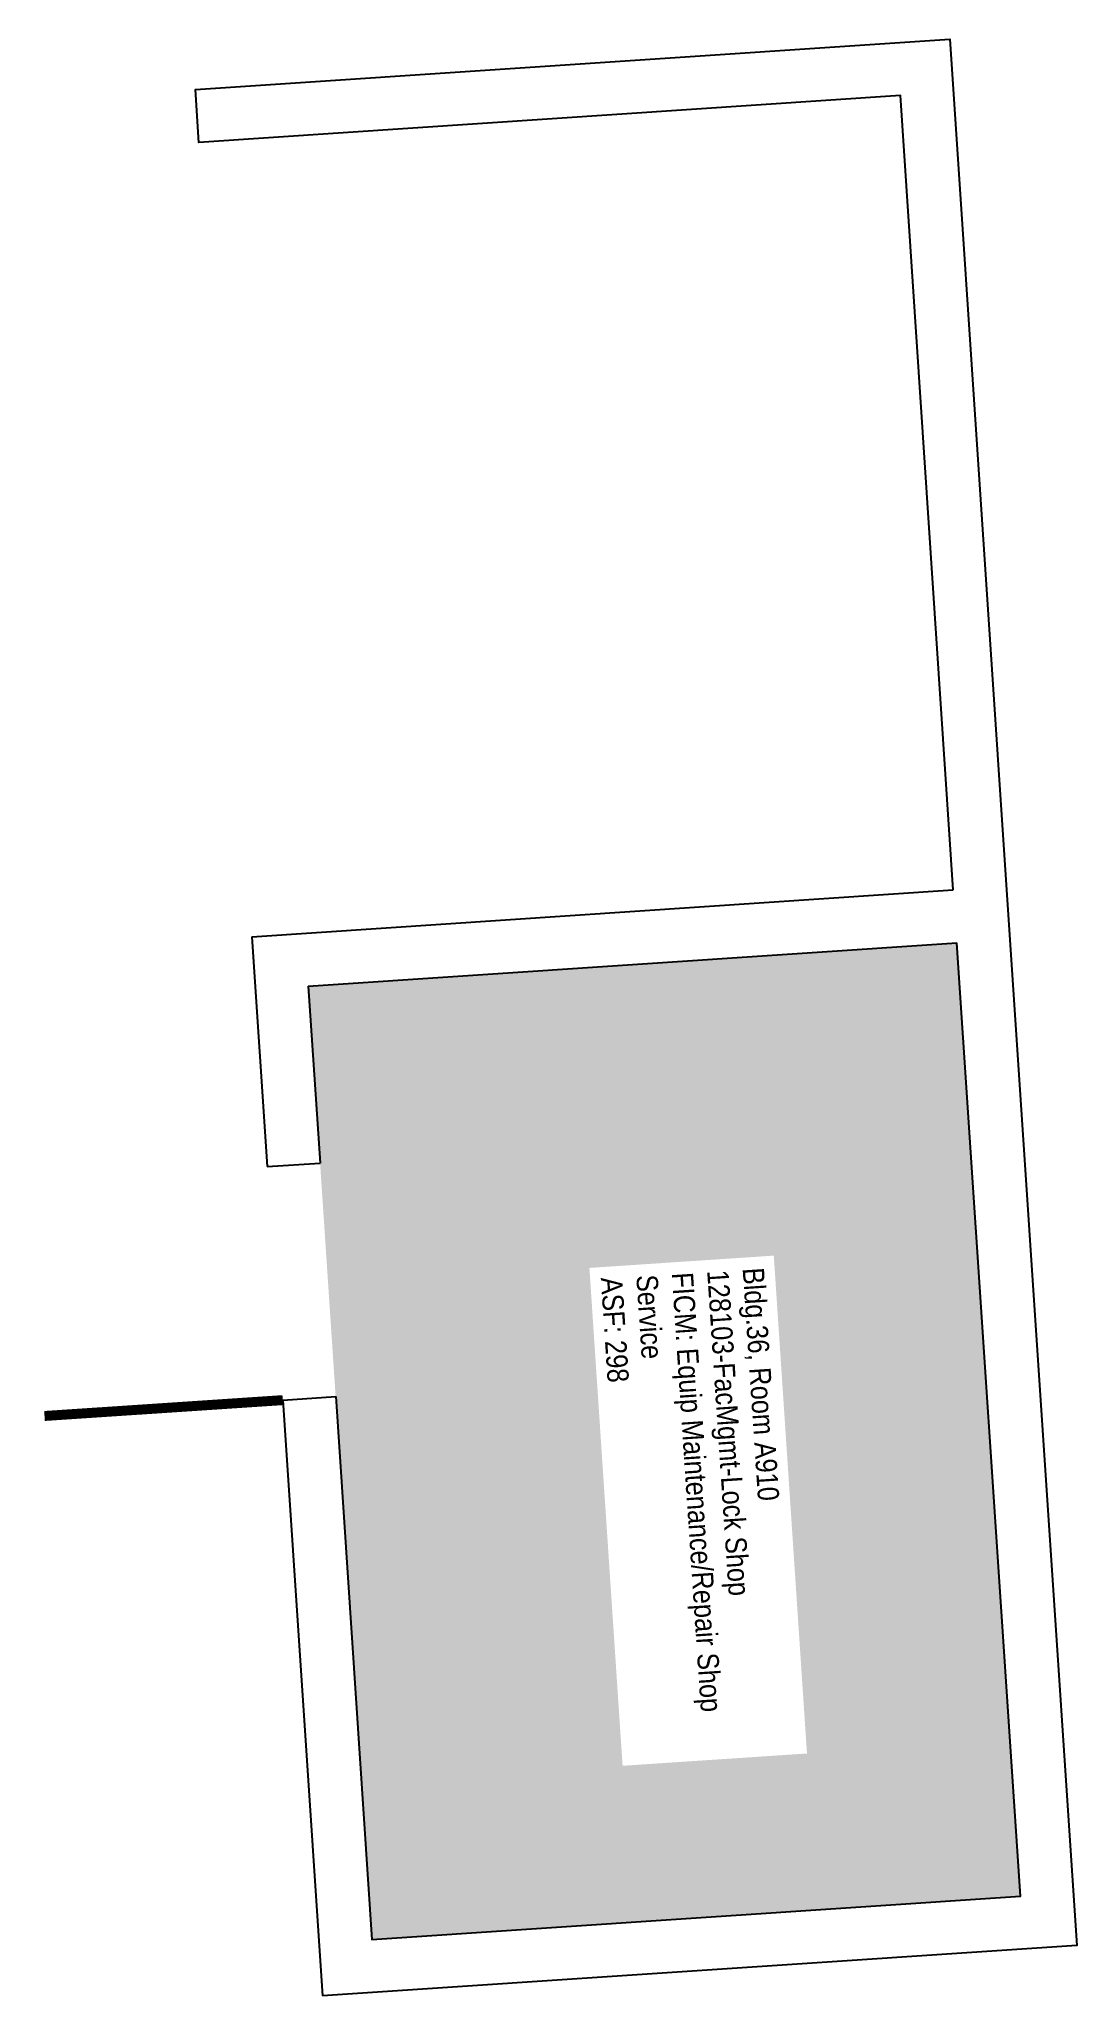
# Model space of a CAD drawing. Header units: inches. Extents: x 69212332 to 69212488, y 27689177 to 27689471.
import ezdxf
from ezdxf.enums import TextEntityAlignment as Align

# ---------------------------------------------------------------- set-up
doc = ezdxf.new("R2010")
doc.units = ezdxf.units.IN
doc.header["$LTSCALE"] = 100
doc.header["$MEASUREMENT"] = 0
for name, color, linetype in [('A-DOOR', 2, 'CONTINUOUS'), ('A-IDEN-RNUM', 7, 'CONTINUOUS'), ('A-IDEN-SNUM', 4, 'CONTINUOUS'), ('A-IDEN-VNUM', 4, 'CONTINUOUS'), ('A-WALL', 5, 'CONTINUOUS'), ('Rooms-Category-Color', 7, 'CONTINUOUS'), ('Rooms-College-Color', 7, 'CONTINUOUS'), ('Rooms-Department-Color', 7, 'CONTINUOUS'), ('Rooms-Division-Color', 7, 'CONTINUOUS'), ('Rooms-Information', 7, 'CONTINUOUS')]:
    doc.layers.add(name, color=color, linetype=linetype)
doc.styles.add('CP_ROOMSNUMBER', font='arial.ttf', dxfattribs={"height": 1})
doc.styles.add('CP_ROOMVNUMBER', font='arial.ttf', dxfattribs={"width": 0.85, "height": 0.075})

msp = doc.modelspace()

# ---------------------------------------------------------------- hatches: boundary and pattern name
at = {"layer": 'Rooms-Category-Color', "true_color": 0xe3c5e1}
msp.add_hatch(color=254, dxfattribs=at).paths.add_polyline_path([(69212382.07, 27689185.07), (69212479.86, 27689191.59), (69212470.28, 27689335.27), (69212372.49, 27689328.75)])
at = {"layer": 'Rooms-College-Color', "true_color": 0x80bc67}
msp.add_hatch(color=83, dxfattribs=at).paths.add_polyline_path([(69212382.07, 27689185.07), (69212479.86, 27689191.59), (69212470.28, 27689335.27), (69212372.49, 27689328.75)])
at = {"layer": 'Rooms-Department-Color', "true_color": 0x80bc67}
msp.add_hatch(color=83, dxfattribs=at).paths.add_polyline_path([(69212382.07, 27689185.07), (69212479.86, 27689191.59), (69212470.28, 27689335.27), (69212372.49, 27689328.75)])
at = {"layer": 'Rooms-Division-Color', "true_color": 0x80bc67}
msp.add_hatch(color=83, dxfattribs=at).paths.add_polyline_path([(69212382.07, 27689185.07), (69212479.86, 27689191.59), (69212470.28, 27689335.27), (69212372.49, 27689328.75)])

# ---------------------------------------------------------------- linework, layer by layer
at = {"layer": 'A-DOOR'}
msp.add_lwpolyline([(69212368.64, 27689266.35, 1.5, 1.5, 0), (69212332.72, 27689263.96, 0, 0, 0), (69212332.67, 27689264.71, 0, 0, -0.402069), (69212366.29, 27689301.56, 0, 0, -0.414214)], format="xyseb", dxfattribs=at)
at = {"layer": 'A-WALL'}
for points in [[(69212469.74, 27689343.25), (69212461.76, 27689462.99), (69212355.99, 27689455.93), (69212355.46, 27689463.91), (69212469.21, 27689471.5), (69212488.37, 27689184.14), (69212374.63, 27689176.55)], [(69212363.98, 27689336.2), (69212469.74, 27689343.25)], [(69212363.98, 27689336.2), (69212366.29, 27689301.56)], [(69212372.49, 27689328.75), (69212470.28, 27689335.27)], [(69212376.62, 27689266.89), (69212382.07, 27689185.07), (69212479.86, 27689191.59), (69212470.28, 27689335.27)], [(69212372.49, 27689328.75), (69212374.27, 27689302.09)], [(69212366.29, 27689301.56), (69212374.27, 27689302.09)], [(69212368.64, 27689266.35), (69212376.62, 27689266.89)], [(69212368.64, 27689266.35), (69212374.63, 27689176.55)]]:
    msp.add_lwpolyline(points, dxfattribs=at)

# ---------------------------------------------------------------- texts
at = {"layer": 'A-IDEN-RNUM', "style": 'CP_ROOMSNUMBER', "width": 0.85}
msp.add_text('0910-00', height=1, rotation=273.8153, dxfattribs=at).set_placement((69212433.96, 27689257.68), align=Align.MIDDLE)
at = {"layer": 'A-IDEN-SNUM', "style": 'CP_ROOMSNUMBER', "width": 0.85}
msp.add_text('0360A91000', height=1, rotation=273.8153, dxfattribs=at).set_placement((69212431.64, 27689257.5), align=Align.MIDDLE)
at = {"layer": 'A-IDEN-VNUM', "style": 'CP_ROOMVNUMBER', "width": 0.85}
msp.add_text('A910', height=22.5, rotation=273.8153, dxfattribs=at).set_placement((69212429.69, 27689254.41), align=Align.MIDDLE)

# ---------------------------------------------------------------- next in the draw order: texts
at = {"layer": 'Rooms-Information', "insert": (69212416.54, 27689284.78), "char_height": 3.21429, "width": 72, "attachment_point": 7, "rotation": 273.8153, "style": 'CP_ROOMVNUMBER', "bg_fill": 3, "box_fill_scale": 1.5, "bg_fill_color": 256, "bg_fill_true_color": 13158600, "bg_fill_transparency": 0}
msp.add_mtext('Bldg.36, Room A910^M^J128103-FacMgmt-Lock Shop^M^JFICM: Equip Maintenance/Repair Shop Service^M^JASF: 298', dxfattribs=at)

doc.saveas('drawing.dxf')
